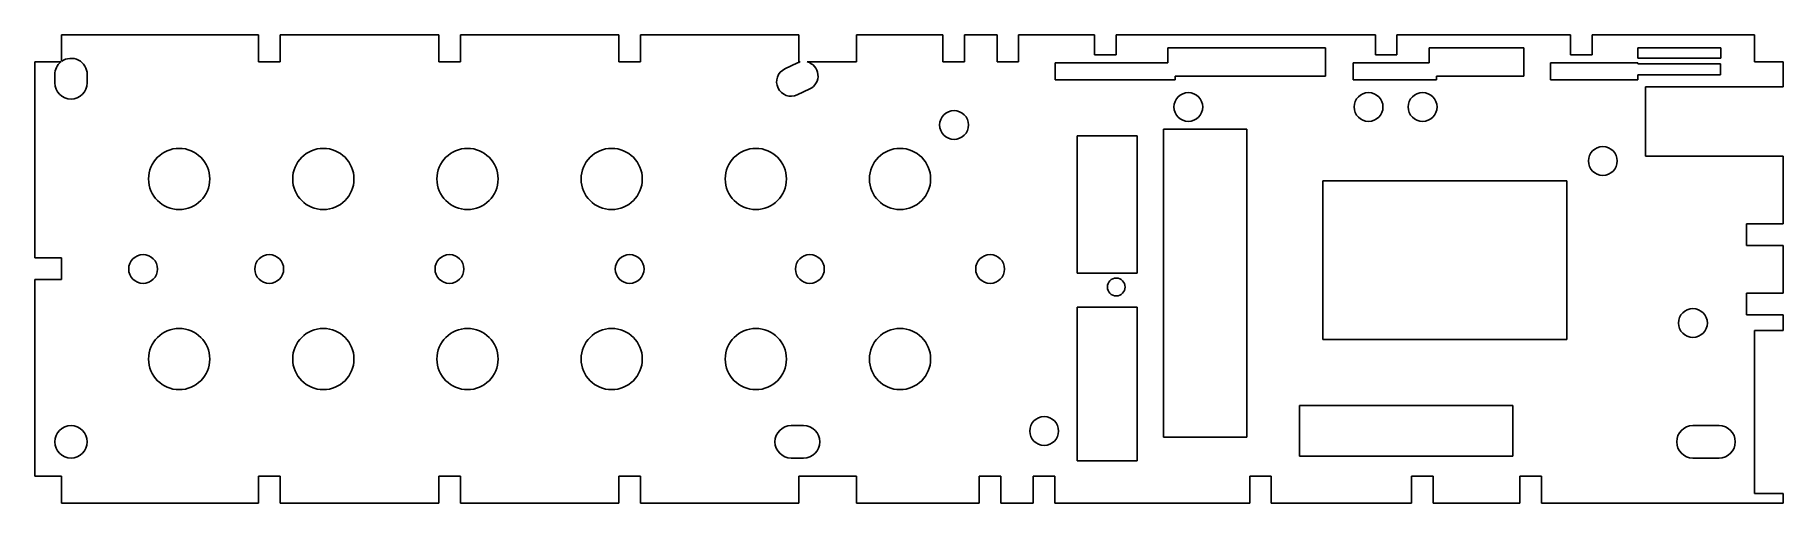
# Model space of a CAD drawing. Header units: millimetres. Extents: x 0 to 485, y 0 to 130.
import ezdxf

# ---------------------------------------------------------------- set-up
doc = ezdxf.new("R2010")
doc.units = ezdxf.units.MM

msp = doc.modelspace()

# ---------------------------------------------------------------- linework, layer by layer
at = {"color": 7, "linetype": 'Continuous', "lineweight": 25}
for p, q in [((7.39, 130), (62, 130)), ((7.39, 130), (7.39, 122.67)), ((62, 130), (62, 122.5)), ((68, 130), (112.03, 130)), ((68, 130), (68, 122.5)), ((112.03, 130), (112.03, 122.5)), ((118.03, 130), (161.99, 130)), ((118.03, 130), (118.03, 122.5)), ((161.99, 130), (161.99, 122.5)), ((167.99, 130), (211.98, 130)), ((167.99, 130), (167.99, 122.5)), ((211.98, 130), (211.98, 122.5)), ((227.98, 130), (251.91, 130)), ((227.98, 130), (227.98, 122.5)), ((251.91, 130), (251.91, 122.5)), ((257.91, 130), (266.92, 130)), ((257.91, 130), (257.91, 122.5)), ((266.92, 130), (266.92, 122.5)), ((272.92, 130), (294, 130)), ((272.92, 130), (272.92, 122.5)), ((294, 130), (294, 124.5)), ((300, 130), (371.89, 130)), ((300, 130), (300, 124.5)), ((314.33, 126.4), (314.33, 122.24)), ((358.02, 126.4), (314.33, 126.4)), ((358.02, 126.4), (358.02, 118.59)), ((371.89, 130), (371.89, 124.5)), ((377.89, 130), (426, 130)), ((377.89, 130), (377.89, 124.5)), ((386.83, 126.4), (386.83, 122.24)), ((413.1, 126.4), (386.83, 126.4)), ((413.1, 126.4), (413.1, 118.59)), ((426, 130), (426, 124.5)), ((432, 130), (477.04, 130)), ((432, 130), (432, 124.5)), ((444.73, 126.4), (467.73, 126.4)), ((444.73, 126.4), (444.73, 123.59)), ((467.73, 126.4), (467.73, 123.59)), ((477.04, 130), (477.04, 122.49)), ((0, 122.5), (7.17, 122.5)), ((0, 122.5), (0, 68.09)), ((62, 122.5), (68, 122.5)), ((112.03, 122.5), (118.03, 122.5)), ((161.99, 122.5), (167.99, 122.5)), ((211.55, 122.24), (208.06, 120.59)), ((211.98, 122.5), (212.26, 122.5)), ((214.27, 122.5), (227.98, 122.5)), ((251.91, 122.5), (257.91, 122.5)), ((266.92, 122.5), (272.92, 122.5)), ((283.09, 122.24), (283.09, 117.5)), ((283.09, 122.24), (314.33, 122.24)), ((294, 124.5), (300, 124.5)), ((365.73, 122.24), (365.73, 117.5)), ((365.73, 122.24), (386.83, 122.24)), ((371.89, 124.5), (377.89, 124.5)), ((420.45, 122.24), (444.73, 122.24)), ((420.45, 122.24), (420.45, 117.5)), ((426, 124.5), (432, 124.5)), ((444.73, 123.59), (467.73, 123.59)), ((444.73, 122.24), (444.73, 122.02)), ((467.69, 122.02), (444.73, 122.02)), ((467.69, 122.02), (467.69, 118.94)), ((485, 122.49), (477.04, 122.49)), ((485, 122.49), (485, 115.57)), ((5.5, 119), (5.5, 116.69)), ((14.5, 119), (14.5, 116.69)), ((283.09, 117.5), (316.33, 117.5)), ((358.02, 118.59), (316.33, 118.59)), ((316.33, 118.59), (316.33, 117.5)), ((365.73, 117.5), (388.83, 117.5)), ((413.1, 118.59), (388.83, 118.59)), ((388.83, 118.59), (388.83, 117.5)), ((420.45, 117.5), (444.73, 117.5)), ((467.69, 118.94), (444.73, 118.94)), ((444.73, 118.94), (444.73, 117.5)), ((214.98, 115.01), (211.49, 113.36)), ((446.85, 115.57), (446.85, 96.34)), ((485, 115.57), (446.85, 115.57)), ((289.17, 101.94), (289.17, 63.8)), ((289.17, 101.94), (305.78, 101.94)), ((305.78, 101.94), (305.78, 63.8)), ((313.12, 103.86), (336.27, 103.86)), ((313.12, 103.86), (313.12, 18.29)), ((336.27, 103.86), (336.27, 18.29)), ((485, 96.34), (446.85, 96.34)), ((485, 96.34), (485, 77.53)), ((357.34, 89.49), (357.34, 45.43)), ((425.03, 89.49), (357.34, 89.49)), ((425.03, 89.49), (425.03, 45.43)), ((474.89, 77.53), (474.89, 71.53)), ((485, 77.53), (474.89, 77.53)), ((0, 68.09), (7.39, 68.09)), ((7.39, 68.09), (7.39, 62.09)), ((485, 71.53), (474.89, 71.53)), ((485, 71.53), (485, 58.31)), ((305.78, 63.8), (289.17, 63.8)), ((0, 62.09), (7.39, 62.09)), ((0, 62.09), (0, 7.5)), ((474.89, 58.31), (474.89, 52.31)), ((485, 58.31), (474.89, 58.31)), ((305.78, 54.43), (289.17, 54.43)), ((289.17, 54.43), (289.17, 11.75)), ((305.78, 54.43), (305.78, 11.75)), ((485, 52.31), (474.89, 52.31)), ((485, 52.31), (485, 47.94)), ((425.03, 45.43), (357.34, 45.43)), ((477.04, 47.94), (477.04, 2.64)), ((485, 47.94), (477.04, 47.94)), ((350.8, 27.07), (350.8, 13.02)), ((410.02, 27.07), (350.8, 27.07)), ((410.02, 27.07), (410.02, 13.02)), ((209.81, 21.5), (213.26, 21.5)), ((460, 21.5), (467.25, 21.5)), ((313.12, 18.29), (336.27, 18.29)), ((209.81, 12.5), (213.26, 12.5)), ((289.17, 11.75), (305.78, 11.75)), ((410.02, 13.02), (350.8, 13.02)), ((460, 12.5), (467.25, 12.5)), ((0, 7.5), (7.39, 7.5)), ((7.39, 0), (7.39, 7.5)), ((62, 0), (62, 7.5)), ((62, 7.5), (68, 7.5)), ((68, 0), (68, 7.5)), ((112.03, 0), (112.03, 7.5)), ((112.03, 7.5), (118.03, 7.5)), ((118.03, 0), (118.03, 7.5)), ((161.99, 0), (161.99, 7.5)), ((161.99, 7.5), (167.99, 7.5)), ((167.99, 0), (167.99, 7.5)), ((211.98, 0), (211.98, 7.5)), ((211.98, 7.5), (227.98, 7.5)), ((227.98, 0), (227.98, 7.5)), ((261.97, 0), (261.97, 7.5)), ((261.97, 7.5), (267.97, 7.5)), ((267.97, 0), (267.97, 7.5)), ((276.92, 0), (276.92, 7.5)), ((276.92, 7.5), (282.92, 7.5)), ((282.92, 0), (282.92, 7.5)), ((337.02, 0), (337.02, 7.5)), ((337.02, 7.5), (343.02, 7.5)), ((343.02, 0), (343.02, 7.5)), ((381.96, 0), (381.96, 7.5)), ((381.96, 7.5), (387.96, 7.5)), ((387.96, 0), (387.96, 7.5)), ((412, 0), (412, 7.5)), ((412, 7.5), (418, 7.5)), ((418, 0), (418, 7.5)), ((7.39, 0), (62, 0)), ((68, 0), (112.03, 0)), ((118.03, 0), (161.99, 0)), ((167.99, 0), (211.98, 0)), ((227.98, 0), (261.97, 0)), ((267.97, 0), (276.92, 0)), ((282.92, 0), (337.02, 0)), ((343.02, 0), (381.96, 0)), ((387.96, 0), (412, 0)), ((418, 0), (485, 0)), ((485, 2.64), (477.04, 2.64)), ((485, 2.64), (485, 0))]:
    msp.add_line(p, q, dxfattribs=at)
for centre, radius in [((320, 110), 4), ((370, 110), 4), ((385, 110), 4), ((255, 105), 4), ((40.01, 90), 8.5), ((80.01, 90), 8.5), ((120.01, 90), 8.5), ((160.01, 90), 8.5), ((200.01, 90), 8.5), ((240.01, 90), 8.5), ((435, 95), 4), ((30, 65), 4), ((65, 65), 4), ((115, 65), 4), ((165, 65), 4), ((215, 65), 4), ((265, 65), 4), ((300, 60), 2.47), ((460, 50), 4), ((40.01, 40), 8.5), ((80.01, 40), 8.5), ((120.01, 40), 8.5), ((160.01, 40), 8.5), ((200.01, 40), 8.5), ((240.01, 40), 8.5), ((10, 17), 4.5), ((280, 20), 4)]:
    msp.add_circle(centre, radius, dxfattribs=at)
for centre, radius, start, end in [((10, 119), 4.5, 129.0361, 180), ((10, 119), 4.5, 0, 125.5214), ((213.26, 118.63), 4, 104.5402, 115.3861), ((213.26, 118.63), 4, 295.3861, 75.4598), ((10, 116.69), 4.5, 180, 0), ((209.77, 116.97), 4, 115.3861, 295.3861), ((209.81, 17), 4.5, 90, 270), ((213.26, 17), 4.5, 270, 90), ((460, 17), 4.5, 90, 270), ((467.25, 17), 4.5, 270, 90)]:
    msp.add_arc(centre, radius, start, end, dxfattribs=at)

doc.saveas('drawing.dxf')
